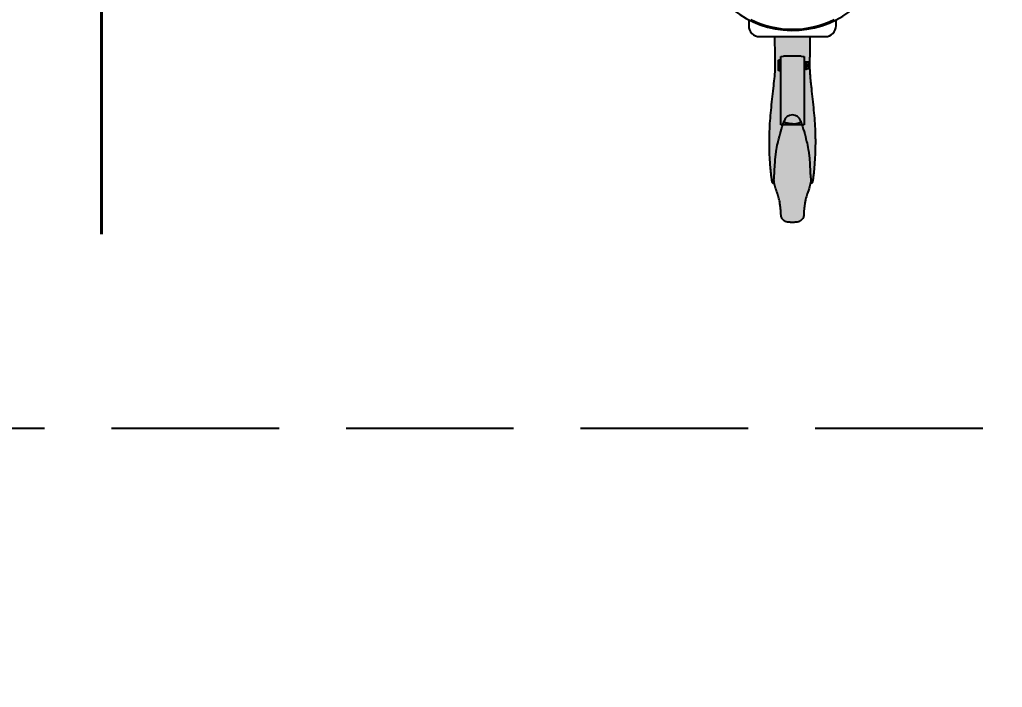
# Model space of a CAD drawing. Extents: x -1201378 to 2367219, y -619313 to 244905.
# Drawn here: x 1560802 to 1562269, y -77807 to -76811 of the extents above; entities that cross this region are included whole.
import ezdxf

# ---------------------------------------------------------------- set-up
doc = ezdxf.new("R2010")
doc.units = 0
doc.header["$LTSCALE"] = 1000
doc.linetypes.add('DASH', pattern=[0.35, 0.25, -0.1])
doc.layers.get('0').update_dxf_attribs({"linetype": 'CONTINUOUS'})
doc.layers.get('Defpoints').update_dxf_attribs({"linetype": 'CONTINUOUS'})
for name, color, linetype in [('FHSGH10105-主梁-06', 7, 'CONTINUOUS'), ('N090304-0000033_', 7, 'CONTINUOUS'), ('N090304-0000037_', 7, 'CONTINUOUS'), ('N090304-0000038_', 7, 'CONTINUOUS'), ('N090304-0000040_', 7, 'CONTINUOUS'), ('N090304-0000042_', 7, 'CONTINUOUS'), ('N120408-0000004', 7, 'CONTINUOUS'), ('PIN_GBIT_91_1986', 7, 'CONTINUOUS'), ('S-SB', 21, 'CONTINUOUS')]:
    doc.layers.add(name, color=color, linetype=linetype)
doc.layers.add('S-dim', color=81, linetype='CONTINUOUS', lineweight=0)
doc.styles.add('A-STANDARD', font='SIMPLEX', dxfattribs={"bigfont": 'GBCBIG'})
doc.styles.add('SS1', font='tj-romans1.shx', dxfattribs={"width": 0.7, "bigfont": 'tj-hztxt1.shx'})
doc.dimstyles.new('S-150-ARCHI', dxfattribs={"dimscale": 150, "dimtxt": 3, "dimasz": 2, "dimexe": 2, "dimexo": 2, "dimgap": 1, "dimtad": 1, "dimdec": 0, "dimzin": 0, "dimdsep": 46, "dimtxsty": 'SS1', "dimblk1": 'TT', "dimblk2": 'TT', "dimsah": 1, "dimcen": 1, "dimclrd": 256, "dimclre": 256, "dimclrt": 256, "dimadec": 0, "dimazin": 0, "dimtfac": 1, "dimtdec": 0, "dimtix": 1, "dimtmove": 2, "dimatfit": 0, "dimldrblk": 'TT', "dimfxl": 2, "dimtolj": 1, "dimtzin": 0, "dimarcsym": 0})

# ---------------------------------------------------------------- blocks, each defined once
blk = doc.blocks.new('TT')
blk.add_line((-0.9686, 0), (0.9686, 0))
at = {"const_width": 0.45}
blk.add_lwpolyline([(-0.4419, -0.4419), (0.4419, 0.4419)], dxfattribs=at)
blk = doc.blocks.new('*D6620')
at = {"layer": 'Defpoints', "color": 0, "transparency": 16777216}
for p in [(1562105.5, -77120.6), (1562105.5, -88050.6), (1562991.5, -88050.6)]:
    blk.add_point(p, dxfattribs=at)
at = {"layer": 'S-dim', "lineweight": -2, "transparency": 16777216}
for p, q in [((1562405.5, -77120.6), (1563291.5, -77120.6)), ((1562991.5, -77420.6), (1562991.5, -87750.6)), ((1562405.5, -88050.6), (1563291.5, -88050.6))]:
    blk.add_line(p, q, dxfattribs=at)
at = {"layer": 'S-dim', "lineweight": -2, "transparency": 16777216, "xscale": 300, "yscale": 300, "zscale": 300}
for p, rotation in [((1562991.5, -77120.6), 90), ((1562991.5, -88050.6), 270)]:
    blk.add_blockref('TT', p, dxfattribs=dict(at, rotation=rotation))
at = {"layer": 'S-dim', "transparency": 16777216, "insert": (1562616.5, -82585.6), "char_height": 450, "attachment_point": 5, "rotation": 90, "style": 'SS1'}
blk.add_mtext('\\A1;10930', dxfattribs=at)
blk = doc.blocks.new('20T')
h = blk.add_hatch(color=1)
h.dxf.hatch_style = 1
edge = h.paths.add_edge_path()
edge.add_line((1599051, -76838.2), (1598998.9, -76838.2))
edge.add_spline(control_points=[(1598998.9, -76838.2), (1598998.9, -76841.1), (1598998.9, -76847.6), (1598999.1, -76858.1), (1598999.1, -76868.9), (1598999.2, -76877.9), (1598999.2, -76887.9), (1598998.2, -76899.7), (1598996.5, -76914.3), (1598994.8, -76930.2), (1598993.1, -76946.4), (1598991.7, -76962.6), (1598990.9, -76974.9), (1598990.6, -76987.1), (1598990.6, -76996.4), (1598990.7, -77005), (1598991.1, -77015.3), (1598991.7, -77025.1), (1598992.4, -77034), (1598993.1, -77040.8), (1598993.9, -77047.3), (1598994.6, -77051.8), (1598995.2, -77054.2), (1598995.6, -77055.1), (1598995.8, -77055.2), (1598995.8, -77055.2)], knot_values=[-0.989112, -0.989112, -0.989112, -0.989112, -0.960488, -0.920201, -0.887829, -0.853704, -0.831491, -0.787687, -0.737593, -0.680236, -0.616927, -0.552687, -0.486277, -0.451064, -0.418684, -0.391715, -0.366225, -0.316993, -0.29299, -0.266803, -0.234088, -0.195058, -0.173423, -0.151775, -0.145578, -0.145578, -0.145578, -0.145578], degree=3, periodic=0)
edge.add_line((1598995.8, -77055.2), (1598997.9, -77055.2))
edge.add_spline(control_points=[(1598997.9, -77055.2), (1598997.7, -77054.4), (1598997.3, -77051.5), (1598997.6, -77048), (1598997.8, -77045.7), (1598998.1, -77041.5), (1598998.5, -77033.6), (1598999.1, -77022.8), (1598999.9, -77012.7), (1599001.3, -77003.2), (1599003.8, -76991.7), (1599007.2, -76979.2), (1599009.5, -76971.5), (1599010.6, -76968.1)], knot_values=[0.821535, 0.821535, 0.821535, 0.821535, 0.826864, 0.839578, 0.84609, 0.854032, 0.874274, 0.899024, 0.912317, 0.925785, 0.946135, 0.971512, 0.990089, 0.990089, 0.990089, 0.990089], degree=3, periodic=0)
edge.add_line((1599010.6, -76968.1), (1599007.5, -76968.1))
edge.add_line((1599007.5, -76968.1), (1599007.5, -76887.5))
edge.add_line((1599007.5, -76887.5), (1599004.8, -76887.5))
edge.add_line((1599004.8, -76887.5), (1599004.3, -76886.9))
edge.add_line((1599004.3, -76886.9), (1599004.3, -76871.7))
edge.add_line((1599004.3, -76871.7), (1599004.8, -76871.2))
edge.add_line((1599004.8, -76871.2), (1599007.5, -76871.2))
edge.add_line((1599007.5, -76871.2), (1599007.5, -76865.9))
edge.add_ellipse((1599011.9, -76865.9), major_axis=(4.35, 0), ratio=0.02548, start_angle=90, end_angle=180, ccw=False)
edge.add_line((1599011.9, -76865.8), (1599038, -76865.8))
edge.add_ellipse((1599038, -76865.9), major_axis=(4.35, 0), ratio=0.02548, start_angle=0, end_angle=90, ccw=False)
edge.add_line((1599042.3, -76865.9), (1599042.3, -76873.9))
edge.add_line((1599042.3, -76873.9), (1599049.4, -76873.9))
edge.add_line((1599049.4, -76873.9), (1599049.9, -76874.4))
edge.add_line((1599049.9, -76874.4), (1599049.9, -76884.2))
edge.add_line((1599049.9, -76884.2), (1599049.4, -76884.7))
edge.add_line((1599049.4, -76884.7), (1599046.8, -76884.7))
edge.add_ellipse((1599045.6, -76883.9), major_axis=(1.58, 0), ratio=0.866025, start_angle=219.9146, end_angle=320.0854, ccw=False)
edge.add_line((1599044.4, -76884.7), (1599042.3, -76884.7))
edge.add_line((1599042.3, -76884.7), (1599042.3, -76968.1))
edge.add_line((1599042.3, -76968.1), (1599039.2, -76968.1))
edge.add_spline(control_points=[(1599039.2, -76968.1), (1599040.3, -76971.5), (1599042.7, -76979.2), (1599046, -76991.7), (1599048.6, -77003.2), (1599049.9, -77012.7), (1599050.8, -77022.8), (1599051.3, -77033.6), (1599051.7, -77041.5), (1599052, -77045.7), (1599052.3, -77048), (1599052.5, -77051.5), (1599052.1, -77054.4), (1599052, -77055.2)], knot_values=[0.00991, 0.00991, 0.00991, 0.00991, 0.028484, 0.053857, 0.074204, 0.08767, 0.10096, 0.125707, 0.145946, 0.153887, 0.160398, 0.173109, 0.178435, 0.178435, 0.178435, 0.178435], degree=3, periodic=0)
edge.add_line((1599052, -77055.2), (1599054, -77055.2))
edge.add_spline(control_points=[(1599054, -77055.2), (1599054, -77055.2), (1599054.2, -77055.1), (1599054.6, -77054.2), (1599055.2, -77051.8), (1599055.9, -77047.3), (1599056.7, -77040.8), (1599057.4, -77034), (1599058.1, -77025.1), (1599058.7, -77015.3), (1599059.1, -77005), (1599059.2, -76996.4), (1599059.2, -76987.1), (1599058.9, -76974.9), (1599058.2, -76962.6), (1599056.7, -76946.4), (1599055, -76930.2), (1599053.6, -76916.6), (1599052.4, -76906.2), (1599051.6, -76899.1), (1599051.1, -76892.4), (1599050.7, -76885.7), (1599050.6, -76877.9), (1599050.7, -76868.9), (1599050.8, -76858.1), (1599050.9, -76847.6), (1599050.9, -76841.1), (1599051, -76838.2)], knot_values=[-0.854441, -0.854441, -0.854441, -0.854441, -0.848246, -0.8266, -0.804968, -0.765944, -0.733233, -0.70705, -0.68305, -0.633825, -0.608338, -0.581373, -0.548998, -0.513789, -0.447388, -0.383157, -0.319856, -0.262507, -0.236492, -0.212407, -0.190164, -0.168486, -0.146276, -0.112156, -0.079788, -0.039506, -0.010886, -0.010886, -0.010886, -0.010886], degree=3, periodic=0)
h = blk.add_hatch(color=1)
h.dxf.hatch_style = 1
edge = h.paths.add_edge_path()
edge.add_spline(control_points=[(1599037.4, -76962.4), (1599037.4, -76962.5), (1599037.4, -76962.6), (1599037.5, -76963.1), (1599037.3, -76963.4), (1599036.7, -76964.1), (1599036.3, -76964.4), (1599035.1, -76965), (1599034.4, -76965.3), (1599033.3, -76965.6), (1599033, -76965.7), (1599032.5, -76965.8), (1599032.2, -76965.9), (1599031.6, -76966), (1599031.3, -76966), (1599030.7, -76966.1), (1599030.4, -76966.2), (1599029.7, -76966.3), (1599029.4, -76966.3), (1599028.7, -76966.4), (1599028.4, -76966.4), (1599027.7, -76966.5), (1599027.3, -76966.5), (1599026.3, -76966.6), (1599025.6, -76966.6), (1599024.9, -76966.6)], knot_values=[-0.532103, -0.532103, -0.532103, -0.532103, -0.506147, -0.506147, -0.418277, -0.418277, -0.330408, -0.330408, -0.242538, -0.242538, -0.216052, -0.216052, -0.189565, -0.189565, -0.162204, -0.162204, -0.134842, -0.134842, -0.107481, -0.107481, -0.080119, -0.080119, -0.052355, -0.052355, 0, 0, 0, 0], degree=3, periodic=0)
edge.add_spline(control_points=[(1599024.9, -76966.6), (1599024.8, -76966.6), (1599024.5, -76966.6), (1599024.2, -76966.6), (1599023.8, -76966.6), (1599023.4, -76966.5), (1599023, -76966.5), (1599022.7, -76966.5), (1599022.3, -76966.5), (1599021.9, -76966.5), (1599021.6, -76966.4), (1599021.2, -76966.4), (1599020.8, -76966.4), (1599020.5, -76966.3), (1599019.5, -76966.2), (1599017.9, -76966), (1599016.3, -76965.6), (1599015.2, -76965.2), (1599014.2, -76964.8), (1599013.3, -76964.2), (1599012.6, -76963.5), (1599012.3, -76962.9), (1599012.4, -76962.5), (1599012.5, -76962.4)], knot_values=[0, 0, 0, 0, 0.009527, 0.019067, 0.028622, 0.038191, 0.047777, 0.057379, 0.066999, 0.076638, 0.086295, 0.095972, 0.10567, 0.115389, 0.12513, 0.186346, 0.250063, 0.280745, 0.312605, 0.375072, 0.437538, 0.500005, 0.532091, 0.532091, 0.532091, 0.532091], degree=3, periodic=0)
edge.add_ellipse((1599024.9, -76966.3), major_axis=(-13, 0), ratio=1, start_angle=270, end_angle=342.6495, ccw=False)
edge.add_ellipse((1599024.9, -76966.3), major_axis=(-13, 0), ratio=1, start_angle=197.288, end_angle=270, ccw=False)
edge = h.paths.add_edge_path()
edge.add_line((1599042.3, -76873.9), (1599042.3, -76865.9))
edge.add_ellipse((1599038, -76865.9), major_axis=(-4.35, 0), ratio=0.02548, start_angle=-180, end_angle=-90)
edge.add_line((1599038, -76865.8), (1599011.9, -76865.8))
edge.add_ellipse((1599011.9, -76865.9), major_axis=(-4.35, 0), ratio=0.02548, start_angle=-90, end_angle=0)
edge.add_line((1599007.5, -76865.9), (1599007.5, -76871.2))
edge.add_line((1599007.5, -76871.2), (1599007.5, -76887.5))
edge.add_line((1599007.5, -76887.5), (1599007.5, -76968.1))
edge.add_line((1599007.5, -76968.1), (1599010.6, -76968.1))
edge.add_spline(control_points=[(1599010.6, -76968.1), (1599011.2, -76966.3), (1599011.8, -76964.4), (1599012.5, -76962.4)], knot_values=[0.990089, 0.990089, 0.990089, 0.990089, 0.999985, 0.999985, 0.999985, 0.999985], degree=3, periodic=0)
edge.add_spline(control_points=[(1599012.5, -76962.4), (1599012.4, -76962.5), (1599012.3, -76962.9), (1599012.6, -76963.5), (1599013.3, -76964.2), (1599014.2, -76964.8), (1599015.2, -76965.2), (1599016.3, -76965.6), (1599017.9, -76966), (1599019.5, -76966.2), (1599020.5, -76966.3), (1599020.8, -76966.4), (1599021.2, -76966.4), (1599021.6, -76966.4), (1599021.9, -76966.5), (1599022.3, -76966.5), (1599022.7, -76966.5), (1599023, -76966.5), (1599023.4, -76966.5), (1599023.8, -76966.6), (1599024.2, -76966.6), (1599024.5, -76966.6), (1599024.8, -76966.6), (1599024.9, -76966.6)], knot_values=[-0.532091, -0.532091, -0.532091, -0.532091, -0.500005, -0.437538, -0.375072, -0.312605, -0.280745, -0.250063, -0.186346, -0.12513, -0.115389, -0.10567, -0.095972, -0.086295, -0.076638, -0.066999, -0.057379, -0.047777, -0.038191, -0.028622, -0.019067, -0.009527, 0, 0, 0, 0], degree=3, periodic=0)
edge.add_spline(control_points=[(1599024.9, -76966.6), (1599025.6, -76966.6), (1599026.3, -76966.6), (1599027.3, -76966.5), (1599027.7, -76966.5), (1599028.4, -76966.4), (1599028.7, -76966.4), (1599029.4, -76966.3), (1599029.7, -76966.3), (1599030.4, -76966.2), (1599030.7, -76966.1), (1599031.3, -76966), (1599031.6, -76966), (1599032.2, -76965.9), (1599032.5, -76965.8), (1599033, -76965.7), (1599033.3, -76965.6), (1599034.4, -76965.3), (1599035.1, -76965), (1599036.3, -76964.4), (1599036.7, -76964.1), (1599037.3, -76963.4), (1599037.5, -76963.1), (1599037.4, -76962.6), (1599037.4, -76962.5), (1599037.4, -76962.4)], knot_values=[0, 0, 0, 0, 0.052355, 0.052355, 0.080119, 0.080119, 0.107481, 0.107481, 0.134842, 0.134842, 0.162204, 0.162204, 0.189565, 0.189565, 0.216052, 0.216052, 0.242538, 0.242538, 0.330408, 0.330408, 0.418277, 0.418277, 0.506147, 0.506147, 0.532103, 0.532103, 0.532103, 0.532103], degree=3, periodic=0)
edge.add_spline(control_points=[(1599037.4, -76962.4), (1599038, -76964.4), (1599038.6, -76966.3), (1599039.2, -76968.1)], knot_values=[0.000015, 0.000015, 0.000015, 0.000015, 0.00991, 0.00991, 0.00991, 0.00991], degree=3, periodic=0)
edge.add_line((1599039.2, -76968.1), (1599042.3, -76968.1))
edge.add_line((1599042.3, -76968.1), (1599042.3, -76884.7))
edge.add_line((1599042.3, -76884.7), (1599042.3, -76873.9))
h = blk.add_hatch(color=1)
h.dxf.hatch_style = 1
h.paths.add_polyline_path([(1599049.4, -76873.9), (1599042.3, -76873.9), (1599042.3, -76884.7), (1599044.4, -76884.7), (1599046.8, -76884.7), (1599049.4, -76884.7)])
h.paths.add_polyline_path([(1599047.1, -76877.5), (1599047.1, -76881.1, -0.03351), (1599047.1, -76881.1, -0.874248), (1599044, -76881.1, -0.03351), (1599044, -76881.1), (1599044, -76877.5, -0.03351), (1599044, -76877.5, -0.874248), (1599047.1, -76877.5, -0.03351)], flags=16)
h.paths.add_polyline_path([(1599047.1, -76881.1, -0.03351), (1599047.1, -76881.1, -0.874248), (1599044, -76881.1, -0.03351), (1599044, -76881.1), (1599044, -76877.5, -0.03351), (1599044, -76877.5, -0.874248), (1599047.1, -76877.5, -0.03351), (1599047.1, -76877.5)], flags=0)
h.paths.add_polyline_path([(1599004.8, -76887.5), (1599004.8, -76871.2), (1599007.5, -76871.2), (1599007.5, -76887.5)])
h = blk.add_hatch(color=1)
h.dxf.hatch_style = 1
h.paths.add_polyline_path([(1599047.1, -76877.5), (1599047.1, -76881.1, -0.03351), (1599047.1, -76881.1, -0.874248), (1599044, -76881.1, -0.03351), (1599044, -76881.1), (1599044, -76877.5, -0.03351), (1599044, -76877.5, -0.874248), (1599047.1, -76877.5, -0.03351)])
h = blk.add_hatch(color=1)
h.dxf.hatch_style = 1
edge = h.paths.add_edge_path()
edge.add_spline(control_points=[(1599024.9, -76966.6), (1599024.8, -76966.6), (1599024.5, -76966.6), (1599024.2, -76966.6), (1599023.8, -76966.6), (1599023.4, -76966.5), (1599023, -76966.5), (1599022.7, -76966.5), (1599022.3, -76966.5), (1599021.9, -76966.5), (1599021.6, -76966.4), (1599021.2, -76966.4), (1599020.8, -76966.4), (1599020.5, -76966.3), (1599019.5, -76966.2), (1599017.9, -76966), (1599016.3, -76965.6), (1599015.2, -76965.2), (1599014.2, -76964.8), (1599013.3, -76964.2), (1599012.6, -76963.5), (1599012.3, -76962.9), (1599012.4, -76962.5), (1599012.5, -76962.4)], knot_values=[0, 0, 0, 0, 0.009527, 0.019067, 0.028622, 0.038191, 0.047777, 0.057379, 0.066999, 0.076638, 0.086295, 0.095972, 0.10567, 0.115389, 0.12513, 0.186346, 0.250063, 0.280745, 0.312605, 0.375072, 0.437538, 0.500005, 0.532091, 0.532091, 0.532091, 0.532091], degree=3, periodic=0)
edge.add_ellipse((1599024.9, -76966.3), major_axis=(-13, 0), ratio=1, start_angle=270, end_angle=342.7534, ccw=False)
edge.add_ellipse((1599024.9, -76966.3), major_axis=(-13, 0), ratio=1, start_angle=197.2466, end_angle=270, ccw=False)
edge.add_spline(control_points=[(1599037.4, -76962.4), (1599037.4, -76962.5), (1599037.4, -76962.6), (1599037.5, -76963.1), (1599037.3, -76963.4), (1599036.7, -76964.1), (1599036.3, -76964.4), (1599035.1, -76965), (1599034.4, -76965.3), (1599033.3, -76965.6), (1599033, -76965.7), (1599032.5, -76965.8), (1599032.2, -76965.9), (1599031.6, -76966), (1599031.3, -76966), (1599030.7, -76966.1), (1599030.4, -76966.2), (1599029.7, -76966.3), (1599029.4, -76966.3), (1599028.7, -76966.4), (1599028.4, -76966.4), (1599027.7, -76966.5), (1599027.3, -76966.5), (1599026.3, -76966.6), (1599025.6, -76966.6), (1599024.9, -76966.6)], knot_values=[-0.532103, -0.532103, -0.532103, -0.532103, -0.506147, -0.506147, -0.418277, -0.418277, -0.330408, -0.330408, -0.242538, -0.242538, -0.216052, -0.216052, -0.189565, -0.189565, -0.162204, -0.162204, -0.134842, -0.134842, -0.107481, -0.107481, -0.080119, -0.080119, -0.052355, -0.052355, 0, 0, 0, 0], degree=3, periodic=0)
h = blk.add_hatch(color=1)
h.dxf.hatch_style = 1
edge = h.paths.add_edge_path()
edge.add_spline(control_points=[(1599042.1, -77095.6), (1599042.1, -77095.9), (1599042.1, -77098.1), (1599041.9, -77101.5), (1599041.7, -77104.5), (1599041.1, -77106.6), (1599040.2, -77108.2), (1599039, -77109.5), (1599038.3, -77110.2), (1599037.6, -77110.8), (1599036.3, -77111.7), (1599033.8, -77112.9), (1599029.7, -77113.5), (1599026.9, -77113.6), (1599024.9, -77113.6)], knot_values=[0.904746, 0.904746, 0.904746, 0.904746, 0.908065, 0.929346, 0.949425, 0.96363, 0.972623, 0.975577, 0.976813, 0.977981, 0.980267, 0.984697, 0.99127, 1, 1, 1, 1], degree=3, periodic=0)
edge.add_spline(control_points=[(1599024.9, -77113.6), (1599023, -77113.6), (1599020.1, -77113.5), (1599016, -77112.9), (1599013.6, -77111.7), (1599012.2, -77110.8), (1599011.5, -77110.2), (1599010.8, -77109.5), (1599009.6, -77108.2), (1599008.8, -77106.6), (1599008.2, -77104.5), (1599007.9, -77101.5), (1599007.8, -77098.1), (1599007.7, -77095.9), (1599007.7, -77095.6)], knot_values=[0, 0, 0, 0, 0.008731, 0.015305, 0.019736, 0.022022, 0.023191, 0.024427, 0.027381, 0.036376, 0.050582, 0.070665, 0.091949, 0.095269, 0.095269, 0.095269, 0.095269], degree=3, periodic=0)
edge.add_spline(control_points=[(1599007.7, -77095.6), (1599007.6, -77095.6), (1599007.5, -77095.2), (1599007.3, -77093.1), (1599007.1, -77090.6), (1599006.7, -77087.8), (1599006, -77082.5), (1599004.3, -77075.7), (1599001.9, -77068.5), (1598999.1, -77060.6), (1598997.2, -77052.9), (1598997.6, -77048), (1598997.8, -77045.7), (1598998.1, -77041.5), (1598998.5, -77033.6), (1598999.1, -77022.8), (1598999.9, -77012.7), (1599001.3, -77003.2), (1599003.8, -76991.7), (1599007.7, -76977.2), (1599010.6, -76968.1), (1599012.5, -76962.4)], knot_values=[0.72795, 0.72795, 0.72795, 0.72795, 0.740549, 0.750981, 0.755514, 0.759715, 0.768823, 0.780897, 0.794554, 0.811184, 0.826864, 0.839578, 0.84609, 0.854032, 0.874274, 0.899024, 0.912317, 0.925785, 0.946135, 0.971512, 1, 1, 1, 1], degree=3, periodic=0)
edge.add_spline(control_points=[(1599012.5, -76962.4), (1599012.4, -76962.5), (1599012.3, -76962.9), (1599012.6, -76963.5), (1599013.3, -76964.2), (1599014.2, -76964.8), (1599015.2, -76965.2), (1599016.3, -76965.6), (1599017.9, -76966), (1599019.5, -76966.2), (1599020.5, -76966.3), (1599020.8, -76966.4), (1599021.2, -76966.4), (1599021.6, -76966.4), (1599021.9, -76966.5), (1599022.3, -76966.5), (1599022.7, -76966.5), (1599023, -76966.5), (1599023.4, -76966.5), (1599023.8, -76966.6), (1599024.2, -76966.6), (1599024.5, -76966.6), (1599024.8, -76966.6), (1599024.9, -76966.6)], knot_values=[-0.532091, -0.532091, -0.532091, -0.532091, -0.500005, -0.437538, -0.375072, -0.312605, -0.280745, -0.250063, -0.186346, -0.12513, -0.115389, -0.10567, -0.095972, -0.086295, -0.076638, -0.066999, -0.057379, -0.047777, -0.038191, -0.028622, -0.019067, -0.009527, 0, 0, 0, 0], degree=3, periodic=0)
edge.add_spline(control_points=[(1599024.9, -76966.6), (1599025.6, -76966.6), (1599026.3, -76966.6), (1599027.3, -76966.5), (1599027.7, -76966.5), (1599028.4, -76966.4), (1599028.7, -76966.4), (1599029.4, -76966.3), (1599029.7, -76966.3), (1599030.4, -76966.2), (1599030.7, -76966.1), (1599031.3, -76966), (1599031.6, -76966), (1599032.2, -76965.9), (1599032.5, -76965.8), (1599033, -76965.7), (1599033.3, -76965.6), (1599034.4, -76965.3), (1599035.1, -76965), (1599036.3, -76964.4), (1599036.7, -76964.1), (1599037.3, -76963.4), (1599037.5, -76963.1), (1599037.4, -76962.6), (1599037.4, -76962.5), (1599037.4, -76962.4)], knot_values=[0, 0, 0, 0, 0.052355, 0.052355, 0.080119, 0.080119, 0.107481, 0.107481, 0.134842, 0.134842, 0.162204, 0.162204, 0.189565, 0.189565, 0.216052, 0.216052, 0.242538, 0.242538, 0.330408, 0.330408, 0.418277, 0.418277, 0.506147, 0.506147, 0.532103, 0.532103, 0.532103, 0.532103], degree=3, periodic=0)
edge.add_spline(control_points=[(1599037.4, -76962.4), (1599039.2, -76968.1), (1599042.2, -76977.2), (1599046, -76991.7), (1599048.6, -77003.2), (1599049.9, -77012.7), (1599050.8, -77022.8), (1599051.3, -77033.6), (1599051.7, -77041.5), (1599052, -77045.7), (1599052.3, -77048), (1599052.7, -77052.9), (1599050.5, -77061.3), (1599047.3, -77070.2), (1599044.9, -77077.9), (1599043.6, -77084.2), (1599043.1, -77088.1), (1599042.8, -77090.6), (1599042.5, -77093.1), (1599042.3, -77095.2), (1599042.2, -77095.6), (1599042.1, -77095.6)], knot_values=[0, 0, 0, 0, 0.028484, 0.053857, 0.074204, 0.08767, 0.10096, 0.125707, 0.145946, 0.153887, 0.160398, 0.173109, 0.188788, 0.209494, 0.224949, 0.233215, 0.240341, 0.244542, 0.249074, 0.259504, 0.272102, 0.272102, 0.272102, 0.272102], degree=3, periodic=0)
at = {"color": 1}
for p, q in [((1599042.3, -76968.1), (1599007.5, -76968.1)), ((1598995.8, -77055.2), (1598997.9, -77055.2)), ((1599054, -77055.2), (1599052, -77055.2))]:
    blk.add_line(p, q, dxfattribs=at)
at = {"color": 1, "linetype": 'DASH'}
blk.add_lwpolyline([(1594158.9, -77420.6), (1605816.4, -77420.6)], dxfattribs=at)
at = {"layer": 'N090304-0000033_', "color": 1, "linetype": 'Continuous'}
blk.add_arc((1599024.9, -76684.2), 142.9, 195, 343.4141, dxfattribs=at)
at = {"layer": 'N090304-0000037_', "color": 1, "linetype": 'Continuous'}
for p, q in [((1598959.7, -76811.4), (1598959.7, -76820.1)), ((1599090.1, -76820.1), (1599090.1, -76811.4)), ((1598976, -76836.4), (1599073.8, -76836.4))]:
    blk.add_line(p, q, dxfattribs=at)
for centre, start, end in [((1598976, -76820.1), 180, 270), ((1599073.8, -76820.1), 270, 0)]:
    blk.add_arc(centre, 16.3, start, end, dxfattribs=at)
at = {"layer": 'N090304-0000038_', "color": 1, "linetype": 'Continuous'}
for p, q in [((1599007.5, -76968.1), (1599007.5, -76865.9)), ((1599038, -76865.8), (1599011.9, -76865.8)), ((1599042.3, -76865.9), (1599042.3, -76968.1))]:
    blk.add_line(p, q, dxfattribs=at)
at = {"layer": 'N090304-0000038_', "color": 1, "linetype": 'Continuous', "extrusion": (0, 0, -1)}
for centre, start_param, end_param in [((1599011.9, -76865.9), 3.141593, 4.712389), ((1599038, -76865.9), 4.712389, 6.283185)]:
    blk.add_ellipse(centre, major_axis=(4.35, 0), ratio=0.02548, start_param=start_param, end_param=end_param, dxfattribs=at)
at = {"layer": 'N090304-0000040_', "color": 1, "linetype": 'Continuous'}
blk.add_arc((1599024.9, -76684.2), 141.3, 243.8961, 296.1039, dxfattribs=at)
at = {"layer": 'N090304-0000042_', "color": 1, "linetype": 'Continuous'}
for p, q in [((1599004.3, -76871.7), (1599004.8, -76871.2)), ((1599004.3, -76886.9), (1599004.3, -76871.7)), ((1599004.8, -76887.5), (1599004.8, -76871.2)), ((1599004.8, -76871.2), (1599007.5, -76871.2)), ((1599042.3, -76873.9), (1599049.4, -76873.9)), ((1599049.4, -76873.9), (1599049.4, -76884.7)), ((1599049.4, -76873.9), (1599049.9, -76874.4)), ((1599049.9, -76874.4), (1599049.9, -76884.2)), ((1599004.8, -76887.5), (1599004.3, -76886.9)), ((1599007.5, -76887.5), (1599004.8, -76887.5)), ((1599049.4, -76884.7), (1599042.3, -76884.7)), ((1599049.9, -76884.2), (1599049.4, -76884.7))]:
    blk.add_line(p, q, dxfattribs=at)
at = {"layer": 'N120408-0000004', "color": 1, "linetype": 'Continuous'}
for start, end in [(90, 162.6495), (17.2603, 90)]:
    blk.add_arc((1599024.9, -76966.3), 13, start, end, dxfattribs=at)
for points, knots in [([(1598995.8, -77055.2), (1598995.8, -77055.2), (1598995.6, -77055.1), (1598995.2, -77054.2), (1598994.6, -77051.8), (1598993.9, -77047.3), (1598993.1, -77040.8), (1598992.4, -77034), (1598991.7, -77025.1), (1598991.1, -77015.3), (1598990.7, -77005), (1598990.6, -76996.4), (1598990.6, -76987.1), (1598990.9, -76974.9), (1598991.7, -76962.6), (1598993.1, -76946.4), (1598994.8, -76930.2), (1598996.5, -76914.3), (1598998.2, -76899.7), (1598999.2, -76887.9), (1598999.2, -76877.9), (1598999.1, -76868.9), (1598999.1, -76858.1), (1598998.9, -76847), (1598998.9, -76840), (1598998.8, -76836.4)], [0.1455783, 0.1455783, 0.1455783, 0.1455783, 0.1517748, 0.1734234, 0.1950581, 0.2340877, 0.266803, 0.2929896, 0.316993, 0.3662247, 0.3917149, 0.4186842, 0.4510637, 0.4862772, 0.5526872, 0.6169271, 0.6802363, 0.7375935, 0.787687, 0.8314911, 0.853704, 0.887829, 0.9202012, 0.9604884, 0.9949635, 0.9949635, 0.9949635, 0.9949635]), ([(1599051, -76836.4), (1599050.9, -76840), (1599050.9, -76847), (1599050.8, -76858.1), (1599050.7, -76868.9), (1599050.6, -76877.9), (1599050.7, -76885.7), (1599051.1, -76892.4), (1599051.6, -76899.1), (1599052.4, -76906.2), (1599053.6, -76916.6), (1599055, -76930.2), (1599056.7, -76946.4), (1599058.2, -76962.6), (1599058.9, -76974.9), (1599059.2, -76987.1), (1599059.2, -76996.4), (1599059.1, -77005), (1599058.7, -77015.3), (1599058.1, -77025.1), (1599057.4, -77034), (1599056.7, -77040.8), (1599055.9, -77047.3), (1599055.2, -77051.8), (1599054.6, -77054.2), (1599054.2, -77055.1), (1599054, -77055.2), (1599054, -77055.2)], [0.0050359, 0.0050359, 0.0050359, 0.0050359, 0.0395064, 0.0797881, 0.1121559, 0.1462762, 0.1684862, 0.1901639, 0.2124074, 0.2364922, 0.2625068, 0.3198562, 0.3831567, 0.447388, 0.5137889, 0.5489976, 0.5813727, 0.6083384, 0.6338251, 0.68305, 0.7070502, 0.7332333, 0.7659441, 0.8049684, 0.8266002, 0.8482458, 0.8544415, 0.8544415, 0.8544415, 0.8544415]), ([(1599007.7, -77095.6), (1599007.6, -77095.6), (1599007.5, -77095.2), (1599007.3, -77093.1), (1599007.1, -77090.6), (1599006.7, -77087.8), (1599006, -77082.5), (1599004.3, -77075.7), (1599001.9, -77068.5), (1598999.1, -77060.6), (1598997.2, -77052.9), (1598997.6, -77048), (1598997.8, -77045.7), (1598998.1, -77041.5), (1598998.5, -77033.6), (1598999.1, -77022.8), (1598999.9, -77012.7), (1599001.3, -77003.2), (1599003.8, -76991.7), (1599007.7, -76977.2), (1599010.6, -76968.1), (1599012.5, -76962.4)], [0.7279499, 0.7279499, 0.7279499, 0.7279499, 0.7405493, 0.7509811, 0.7555135, 0.759715, 0.7688226, 0.7808972, 0.7945536, 0.8111836, 0.8268644, 0.8395775, 0.8460897, 0.8540317, 0.8742737, 0.8990245, 0.912317, 0.9257851, 0.946135, 0.971512, 1, 1, 1, 1]), ([(1599024.9, -76966.6), (1599024.8, -76966.6), (1599024.5, -76966.6), (1599024.2, -76966.6), (1599023.8, -76966.6), (1599023.4, -76966.5), (1599023, -76966.5), (1599022.7, -76966.5), (1599022.3, -76966.5), (1599021.9, -76966.5), (1599021.6, -76966.4), (1599021.2, -76966.4), (1599020.8, -76966.4), (1599020.5, -76966.3), (1599019.5, -76966.2), (1599017.9, -76966), (1599016.3, -76965.6), (1599015.2, -76965.2), (1599014.2, -76964.8), (1599013.3, -76964.2), (1599012.6, -76963.5), (1599012.3, -76962.9), (1599012.4, -76962.5), (1599012.5, -76962.4)], [0, 0, 0, 0, 0.0095269, 0.0190672, 0.0286218, 0.0381914, 0.0477771, 0.0573794, 0.0669993, 0.0766376, 0.0862949, 0.0959721, 0.1056698, 0.1153887, 0.1251296, 0.1863461, 0.2500627, 0.2807453, 0.312605, 0.3750717, 0.4375383, 0.5000053, 0.5320911, 0.5320911, 0.5320911, 0.5320911]), ([(1599024.9, -76966.6), (1599025.6, -76966.6), (1599026.3, -76966.6), (1599027.3, -76966.5), (1599027.7, -76966.5), (1599028.4, -76966.4), (1599028.7, -76966.4), (1599029.4, -76966.3), (1599029.7, -76966.3), (1599030.4, -76966.2), (1599030.7, -76966.1), (1599031.3, -76966), (1599031.6, -76966), (1599032.2, -76965.9), (1599032.5, -76965.8), (1599033, -76965.7), (1599033.3, -76965.6), (1599034.4, -76965.3), (1599035.1, -76965), (1599036.3, -76964.4), (1599036.7, -76964.1), (1599037.3, -76963.4), (1599037.5, -76963.1), (1599037.4, -76962.6), (1599037.4, -76962.5), (1599037.4, -76962.4)], [0, 0, 0, 0, 0.052355, 0.052355, 0.080119, 0.080119, 0.1074806, 0.1074806, 0.1348422, 0.1348422, 0.1622038, 0.1622038, 0.1895654, 0.1895654, 0.2160517, 0.2160517, 0.242538, 0.242538, 0.3304077, 0.3304077, 0.4182774, 0.4182774, 0.506147, 0.506147, 0.532103, 0.532103, 0.532103, 0.532103]), ([(1599037.4, -76962.4), (1599039.2, -76968.1), (1599042.2, -76977.2), (1599046, -76991.7), (1599048.6, -77003.2), (1599049.9, -77012.7), (1599050.8, -77022.8), (1599051.3, -77033.6), (1599051.7, -77041.5), (1599052, -77045.7), (1599052.3, -77048), (1599052.7, -77052.9), (1599050.5, -77061.3), (1599047.3, -77070.2), (1599044.9, -77077.9), (1599043.6, -77084.2), (1599043.1, -77088.1), (1599042.8, -77090.6), (1599042.5, -77093.1), (1599042.3, -77095.2), (1599042.2, -77095.6), (1599042.1, -77095.6)], [0, 0, 0, 0, 0.0284837, 0.0538568, 0.0742036, 0.0876698, 0.1009603, 0.1257074, 0.1459463, 0.1538871, 0.1603982, 0.1731094, 0.1887879, 0.2094941, 0.2249489, 0.2332147, 0.2403412, 0.2445421, 0.2490738, 0.259504, 0.2721017, 0.2721017, 0.2721017, 0.2721017]), ([(1599024.9, -77113.6), (1599023, -77113.6), (1599020.1, -77113.5), (1599016, -77112.9), (1599013.6, -77111.7), (1599012.2, -77110.8), (1599011.5, -77110.2), (1599010.8, -77109.5), (1599009.6, -77108.2), (1599008.8, -77106.6), (1599008.2, -77104.5), (1599007.9, -77101.5), (1599007.8, -77098.1), (1599007.7, -77095.9), (1599007.7, -77095.6)], [0, 0, 0, 0, 0.00873116, 0.01530518, 0.01973598, 0.02202205, 0.02319073, 0.02442661, 0.02738067, 0.03637552, 0.05058235, 0.07066465, 0.09194933, 0.09526865, 0.09526865, 0.09526865, 0.09526865]), ([(1599042.1, -77095.6), (1599042.1, -77095.9), (1599042.1, -77098.1), (1599041.9, -77101.5), (1599041.7, -77104.5), (1599041.1, -77106.6), (1599040.2, -77108.2), (1599039, -77109.5), (1599038.3, -77110.2), (1599037.6, -77110.8), (1599036.3, -77111.7), (1599033.8, -77112.9), (1599029.7, -77113.5), (1599026.9, -77113.6), (1599024.9, -77113.6)], [0.90474573, 0.90474573, 0.90474573, 0.90474573, 0.90806456, 0.92934602, 0.94942529, 0.96362997, 0.97262346, 0.97557708, 0.97681277, 0.97798128, 0.980267, 0.98469713, 0.99127016, 1, 1, 1, 1])]:
    blk.add_open_spline(points, degree=3, knots=knots, dxfattribs=at)
at = {"layer": 'PIN_GBIT_91_1986', "color": 1, "linetype": 'Continuous'}
for p, q in [((1599044, -76881.1), (1599044, -76877.5)), ((1599047.1, -76877.5), (1599047.1, -76881.1))]:
    blk.add_line(p, q, dxfattribs=at)
for centre, radius, start, end in [((1599045.6, -76877.7), 1.58, 7.677, 172.323), ((1599044.2, -76877.5), 0.152, 172.323, 180), ((1599044.2, -76881.1), 0.152, 180, 187.677), ((1599045.6, -76880.9), 1.58, 187.677, 352.323), ((1599047, -76877.5), 0.152, 0, 7.677), ((1599047, -76881.1), 0.152, 352.323, 360)]:
    blk.add_arc(centre, radius, start, end, dxfattribs=at)
at = {"layer": 'PIN_GBIT_91_1986', "color": 1, "linetype": 'Continuous', "extrusion": (0, 0, -1)}
blk.add_ellipse((1599045.6, -76883.9), major_axis=(1.58, 0), ratio=0.866025, start_param=0.69664, end_param=2.444952, dxfattribs=at)

msp = doc.modelspace()

# ---------------------------------------------------------------- block references
at = {"layer": 'S-SB'}
msp.add_blockref('20T', (-37069.5, 0), dxfattribs=at)

# ---------------------------------------------------------------- texts
at = {"layer": 'FHSGH10105-主梁-06', "color": 3, "linetype": 'Continuous', "style": 'A-STANDARD', "width": 0.705882}
msp.add_text('20T', height=743.75, dxfattribs=at).set_placement((1559844.7, -77131.4))

# ---------------------------------------------------------------- dimensions: what is measured, and where the dimension line sits
at = {"layer": 'S-dim'}
dim = msp.add_linear_dim(base=(1562991.5, -88050.6), p1=(1562105.5, -77120.6), p2=(1562105.5, -88050.6), angle=90, dimstyle='S-150-ARCHI', dxfattribs=at)
dim.commit()
dim.dimension.update_dxf_attribs({"geometry": '*D6620', "text_midpoint": (1562616.5, -82585.6)})

doc.saveas('drawing.dxf')
